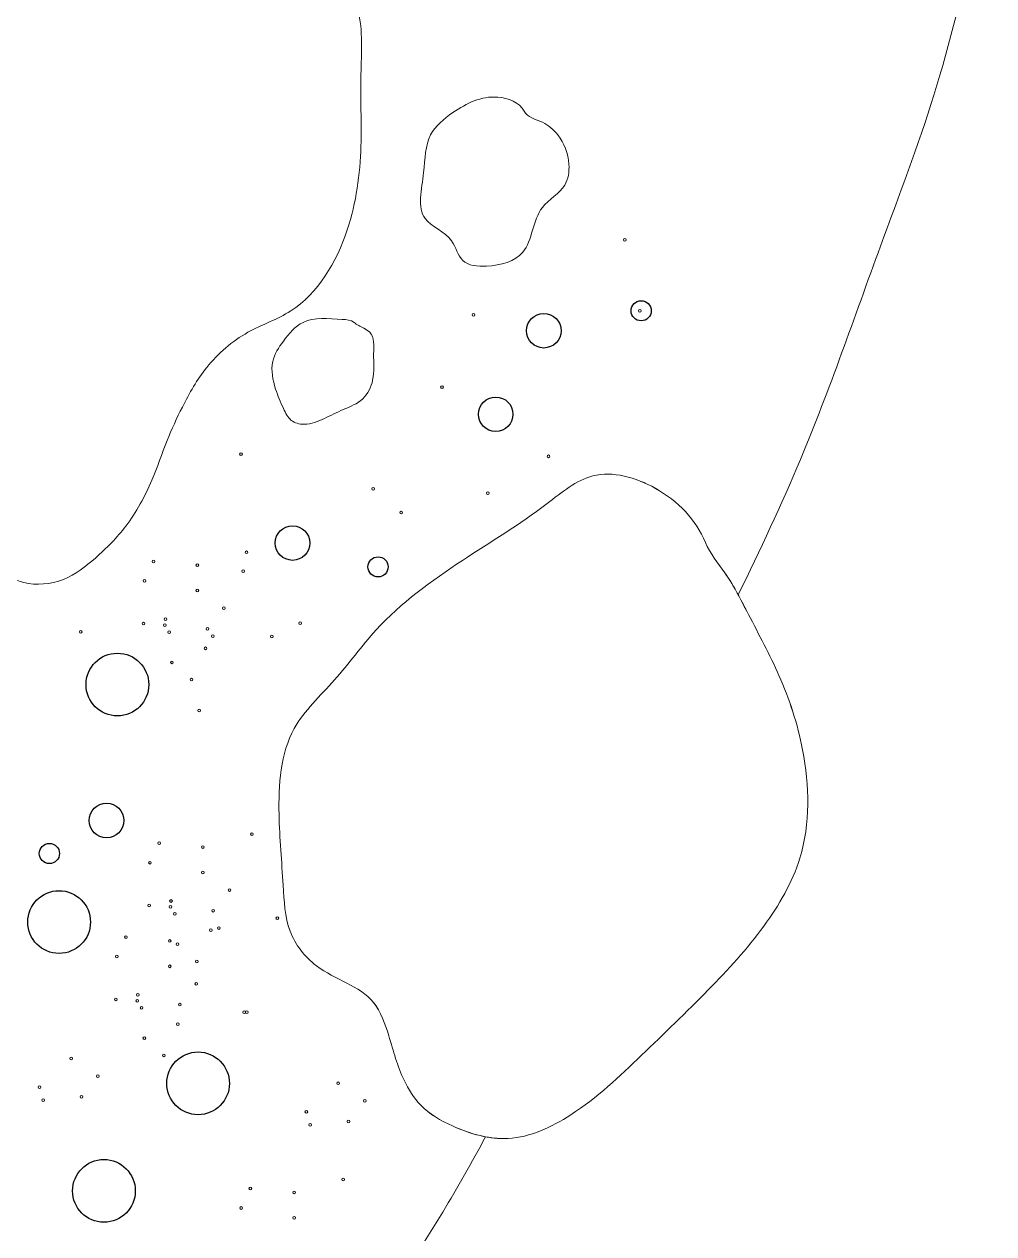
# Model space of a CAD drawing. Header units: millimetres. Extents: x 3441.7 to 3473.1, y 1370.7 to 1404.8.
# Drawn here: x 3466.726 to 3467.766, y 1392.216 to 1393.511 of the extents above; entities that cross this region are included whole.
import ezdxf

# ---------------------------------------------------------------- set-up
doc = ezdxf.new("R2010")
doc.units = ezdxf.units.MM
doc.layers.add('PROIEZIONI_projections', color=145, linetype='Continuous', lineweight=13)
doc.layers.add('SEZIONI_medie_small_section', color=2, linetype='Continuous', lineweight=25)
doc.layers.add('VERDE_giardino_garden', color=7, linetype='Continuous', lineweight=13, true_color=0x426227)

msp = doc.modelspace()

# ---------------------------------------------------------------- linework, layer by layer
at = {"layer": 'PROIEZIONI_projections'}
for points, knots in [([(3467.49159, 1392.90019), (3467.51506, 1392.94802), (3467.5725, 1393.06967), (3467.6346, 1393.25149), (3467.70556, 1393.43598), (3467.7415, 1393.58567), (3467.76646, 1393.728), (3467.76373, 1393.84448), (3467.76455, 1393.92303), (3467.76508, 1393.95394)], [7.30094069, 7.30094069, 7.30094069, 7.30094069, 7.35519967, 7.43808168, 7.49638738, 7.55637875, 7.59465264, 7.64315979, 7.67465863, 7.67465863, 7.67465863, 7.67465863]), ([(3467.49159, 1392.90019), (3467.4872, 1392.90826), (3467.47607, 1392.92729), (3467.46137, 1392.94436), (3467.45646, 1392.95624), (3467.44643, 1392.98057), (3467.41045, 1393.01795), (3467.33645, 1393.03886), (3467.27292, 1392.98462), (3467.19334, 1392.93715), (3467.11092, 1392.87765), (3467.06171, 1392.80822), (3467.00267, 1392.75453), (3466.9971, 1392.66929), (3467.00402, 1392.59836), (3467.00623, 1392.53929), (3467.04252, 1392.49193), (3467.10043, 1392.47801), (3467.11896, 1392.42379), (3467.129, 1392.3852), (3467.15134, 1392.34915), (3467.18365, 1392.3307), (3467.20885, 1392.32187), (3467.22085, 1392.31958)], [0.89021401, 0.89021401, 0.89021401, 0.89021401, 0.90331696, 0.92165832, 0.92165832, 0.92165832, 0.95919597, 0.99166765, 1.01896562, 1.07095848, 1.12729829, 1.16043961, 1.19258477, 1.23710151, 1.27321827, 1.29681441, 1.31902058, 1.35352669, 1.37219362, 1.39611762, 1.41141565, 1.43084062, 1.44817418, 1.44817418, 1.44817418, 1.44817418]), ([(3467.22085, 1392.31958), (3467.22894, 1392.31803), (3467.26081, 1392.31527), (3467.32346, 1392.34487), (3467.38805, 1392.40708), (3467.45809, 1392.47397), (3467.51965, 1392.54091), (3467.56973, 1392.62607), (3467.56748, 1392.72498), (3467.5389, 1392.8115), (3467.51004, 1392.86445), (3467.49537, 1392.89325), (3467.49159, 1392.90019)], [0.52651585, 0.52651585, 0.52651585, 0.52651585, 0.53819264, 0.57222765, 0.61941262, 0.66692723, 0.71003939, 0.74926238, 0.80442255, 0.84415075, 0.87893452, 0.89021401, 0.89021401, 0.89021401, 0.89021401]), ([(3449.40064, 1390.27956), (3449.43122, 1390.23743), (3449.48308, 1390.16597), (3449.6109, 1390.06366), (3449.81609, 1389.97849), (3450.04779, 1389.88689), (3450.30306, 1389.78556), (3450.54288, 1389.66163), (3450.8182, 1389.60276), (3451.05446, 1389.48127), (3451.2841, 1389.43827), (3451.51266, 1389.39704), (3451.77107, 1389.3696), (3452.06447, 1389.35498), (3452.42534, 1389.34972), (3452.80936, 1389.33774), (3453.21018, 1389.37077), (3453.54797, 1389.37522), (3453.78166, 1389.429), (3453.94584, 1389.46542), (3454.06615, 1389.44423), (3454.18841, 1389.49998), (3454.33641, 1389.56745), (3454.5417, 1389.52814), (3454.74636, 1389.62053), (3454.98081, 1389.62183), (3455.22354, 1389.64127), (3455.47885, 1389.71009), (3455.72785, 1389.74351), (3455.97329, 1389.77031), (3456.18088, 1389.77204), (3456.38373, 1389.78705), (3456.56089, 1389.77698), (3456.73954, 1389.74687), (3456.90935, 1389.69169), (3457.11149, 1389.6202), (3457.3514, 1389.53417), (3457.58039, 1389.40381), (3457.82007, 1389.30427), (3457.98371, 1389.15655), (3458.13294, 1389.02454), (3458.28671, 1388.90458), (3458.46, 1388.76749), (3458.62836, 1388.62628), (3458.79758, 1388.48184), (3458.94004, 1388.35133), (3459.08446, 1388.2415), (3459.20975, 1388.17335), (3459.32868, 1388.12446), (3459.39944, 1388.03103), (3459.53642, 1387.94367), (3459.68692, 1387.84056), (3459.85975, 1387.74801), (3460.00328, 1387.67153), (3460.14351, 1387.59413), (3460.29405, 1387.51135), (3460.43054, 1387.42228), (3460.57534, 1387.38319), (3460.69459, 1387.34073), (3460.84144, 1387.29943), (3460.99885, 1387.30385), (3461.15304, 1387.30096), (3461.31053, 1387.30792), (3461.46462, 1387.27208), (3461.64469, 1387.27158), (3461.8367, 1387.31799), (3462.03166, 1387.38294), (3462.2266, 1387.44406), (3462.37772, 1387.56619), (3462.53939, 1387.71364), (3462.69935, 1387.85755), (3462.86569, 1388.00303), (3463.00434, 1388.1662), (3463.18952, 1388.29155), (3463.31266, 1388.44546), (3463.44263, 1388.56267), (3463.58517, 1388.71767), (3463.75238, 1388.88354), (3463.93258, 1389.06433), (3464.19121, 1389.25744), (3464.45552, 1389.47554), (3464.72705, 1389.68592), (3464.9798, 1389.88299), (3465.22004, 1390.0786), (3465.47658, 1390.31587), (3465.71458, 1390.46158), (3465.91869, 1390.64934), (3466.10569, 1390.7782), (3466.25361, 1390.93635), (3466.38348, 1391.05821), (3466.48228, 1391.20525), (3466.62388, 1391.32583), (3466.73338, 1391.49475), (3466.86234, 1391.68743), (3467.00063, 1391.8793), (3467.07745, 1392.09031), (3467.16465, 1392.21873), (3467.20631, 1392.29221), (3467.22085, 1392.31958)], [0, 0, 0, 0, 0.0527921, 0.0895385, 0.1651097, 0.2773022, 0.3440766, 0.4448214, 0.5509195, 0.6283334, 0.7132956, 0.7871064, 0.8652925, 0.9777074, 1.0862809, 1.2330692, 1.3685335, 1.4960665, 1.5755081, 1.6123627, 1.6669213, 1.693765, 1.74744, 1.8297423, 1.894419, 1.9700412, 2.0659652, 2.1421964, 2.2385379, 2.3216359, 2.3935252, 2.4498474, 2.5287332, 2.5735585, 2.6340761, 2.71017, 2.7922986, 2.892925, 2.9784605, 3.0541345, 3.1153424, 3.1818268, 3.2526359, 3.340487, 3.4056642, 3.4792441, 3.5373926, 3.5896753, 3.6249025, 3.6658961, 3.70553, 3.7895661, 3.8519339, 3.9049778, 3.9553266, 4.0150065, 4.0803984, 4.1195377, 4.1668876, 4.2097116, 4.2738165, 4.3257511, 4.3672986, 4.4336483, 4.4855827, 4.5492397, 4.6335541, 4.6959894, 4.754836, 4.8289878, 4.9196664, 4.9738473, 5.0539909, 5.1366067, 5.1990528, 5.2535044, 5.3146924, 5.4134186, 5.493583, 5.5742571, 5.74171, 5.8427947, 5.9241484, 6.0682154, 6.1584032, 6.2794435, 6.3506777, 6.4404713, 6.5096044, 6.5707925, 6.6213237, 6.6889135, 6.7583009, 6.8249973, 6.9258056, 6.9974229, 7.0518315, 7.0833886, 7.0833886, 7.0833886, 7.0833886])]:
    msp.add_open_spline(points, degree=3, knots=knots, dxfattribs=at)
msp.add_spline([(3466.52488, 1393.25677), (3466.55903, 1393.21918), (3466.57048, 1393.16853), (3466.57048, 1393.09011), (3466.59664, 1393.00515), (3466.63753, 1392.96267), (3466.67187, 1392.94469), (3466.72588, 1392.91342), (3466.7684, 1392.91669), (3466.80274, 1392.93956), (3466.83545, 1392.97387), (3466.86325, 1393.02289), (3466.87961, 1393.06537), (3466.89596, 1393.10131), (3466.92213, 1393.14379), (3466.96628, 1393.18137), (3467.01207, 1393.20425), (3467.07258, 1393.29101), (3467.08729, 1393.38087), (3467.08729, 1393.45766), (3467.08403, 1393.52628), (3467.0366, 1393.60307), (3466.97773, 1393.67169), (3466.93193, 1393.6962), (3466.86979, 1393.7011), (3466.81092, 1393.69457), (3466.74877, 1393.66843), (3466.69807, 1393.64719), (3466.64084, 1393.62104), (3466.59505, 1393.59817), (3466.54975, 1393.56063), (3466.51491, 1393.51811), (3466.48877, 1393.46698), (3466.47791, 1393.41381), (3466.4787, 1393.37337)], degree=3, dxfattribs=at)
for points, start_tangent, end_tangent in [([(3467.26232, 1393.4183), (3467.23388, 1393.43326), (3467.18598, 1393.41681), (3467.16203, 1393.39288), (3467.15455, 1393.3525), (3467.15605, 1393.30315), (3467.18449, 1393.27922), (3467.19646, 1393.25829), (3467.22191, 1393.25231), (3467.26083, 1393.26726), (3467.28178, 1393.31511), (3467.30573, 1393.33904), (3467.31022, 1393.36147), (3467.29825, 1393.39288), (3467.28178, 1393.40634), (3467.26232, 1393.4183)], (-0.4531983, 0.8914098), (-0.4531983, 0.8914098)), ([(3467.26232, 1393.4183), (3467.23388, 1393.43326), (3467.18598, 1393.41681), (3467.16203, 1393.39288), (3467.15455, 1393.3525), (3467.15605, 1393.30315), (3467.18449, 1393.27922), (3467.19646, 1393.25829), (3467.22191, 1393.25231), (3467.26083, 1393.26726), (3467.28178, 1393.31511), (3467.30573, 1393.33904), (3467.31022, 1393.36147), (3467.29825, 1393.39288), (3467.28178, 1393.40634), (3467.26232, 1393.4183)], (-0.4531983, 0.8914098), (-0.4531983, 0.8914098)), ([(3467.07993, 1393.19199), (3467.06733, 1393.19514), (3467.02531, 1393.19199), (3467.0043, 1393.17205), (3466.99275, 1393.15001), (3466.9959, 1393.12063), (3467.0043, 1393.09964), (3467.01271, 1393.08705), (3467.02636, 1393.08285), (3467.04842, 1393.08915), (3467.06838, 1393.09859), (3467.08938, 1393.11014), (3467.09989, 1393.13008), (3467.10094, 1393.15841), (3467.09674, 1393.1815), (3467.09043, 1393.18569), (3467.07993, 1393.19199)], (-0.7651967, 0.6437966), (-0.7651967, 0.6437966)), ([(3467.07993, 1393.19199), (3467.06733, 1393.19514), (3467.02531, 1393.19199), (3467.0043, 1393.17205), (3466.99275, 1393.15001), (3466.9959, 1393.12063), (3467.0043, 1393.09964), (3467.01271, 1393.08705), (3467.02636, 1393.08285), (3467.04842, 1393.08915), (3467.06838, 1393.09859), (3467.08938, 1393.11014), (3467.09989, 1393.13008), (3467.10094, 1393.15841), (3467.09674, 1393.1815), (3467.09043, 1393.18569), (3467.07993, 1393.19199)], (-0.7651967, 0.6437966), (-0.7651967, 0.6437966)), ([(3467.45646, 1392.95624), (3467.40288, 1393.01424), (3467.3359, 1393.02762), (3467.28679, 1392.99788), (3467.196, 1392.93691), (3467.10372, 1392.86256), (3467.05906, 1392.80903), (3467.0159, 1392.75699), (3466.99953, 1392.66479), (3467.00399, 1392.58895), (3467.01144, 1392.53988), (3467.03972, 1392.50271), (3467.10078, 1392.46348), (3467.11715, 1392.42779), (3467.13352, 1392.3802), (3467.15138, 1392.35344), (3467.18562, 1392.33113), (3467.24515, 1392.31775), (3467.31213, 1392.34303), (3467.38804, 1392.40697), (3467.45948, 1392.47686), (3467.51901, 1392.54526), (3467.55771, 1392.61812), (3467.56069, 1392.73411), (3467.53535, 1392.81374), (3467.50261, 1392.87917), (3467.4773, 1392.92378), (3467.45646, 1392.95624)], (-0.3813526, 0.9244297), (-0.3813526, 0.9244297))]:
    msp.add_spline(points, degree=3, dxfattribs=dict(at, start_tangent=start_tangent, end_tangent=end_tangent))
at = {"layer": 'SEZIONI_medie_small_section', "color": 31, "true_color": 0xdbc994}
for centre, radius in [((3467.38767, 1393.20444), 0.0108), ((3467.28331, 1393.1831), 0.01853), ((3467.23174, 1393.09353), 0.01853), ((3467.014, 1392.95563), 0.01853), ((3467.10566, 1392.93008), 0.0108), ((3466.82632, 1392.804), 0.03362), ((3466.81467, 1392.65838), 0.01853), ((3466.75346, 1392.62305), 0.0108), ((3466.76387, 1392.5496), 0.03362), ((3466.91278, 1392.3768), 0.03362), ((3466.81191, 1392.26161), 0.03362)]:
    msp.add_circle(centre, radius, dxfattribs=at)
at = {"layer": 'VERDE_giardino_garden'}
for centre in [(3467.37014, 1393.28041), (3467.20785, 1393.20006), (3467.38622, 1393.20444), (3467.17422, 1393.12262), (3466.95878, 1393.05082), (3467.28843, 1393.0485), (3467.10039, 1393.01371), (3467.22343, 1393.00907), (3467.13036, 1392.98821), (3466.96463, 1392.94571), (3466.86513, 1392.93589), (3466.91199, 1392.93184), (3466.9611, 1392.92555), (3466.8553, 1392.91508), (3466.91199, 1392.90467), (3466.94051, 1392.88579), (3466.87786, 1392.87404), (3466.78699, 1392.8606), (3466.85439, 1392.86928), (3466.87728, 1392.86768), (3466.88191, 1392.86016), (3466.92298, 1392.86363), (3467.02216, 1392.86987), (3466.9286, 1392.85596), (3466.99181, 1392.85554), (3466.92066, 1392.84282), (3466.8848, 1392.82779), (3466.90562, 1392.8093), (3466.91397, 1392.77636), (3466.97055, 1392.64384), (3466.87105, 1392.63401), (3466.91791, 1392.62997), (3466.86122, 1392.6132), (3466.91791, 1392.6028), (3466.94643, 1392.58391), (3466.86031, 1392.56741), (3466.8832, 1392.5658), (3466.88378, 1392.57216), (3466.9289, 1392.56176), (3466.88783, 1392.55829), (3466.99774, 1392.55367), (3466.92659, 1392.54095), (3466.93501, 1392.54321), (3466.83551, 1392.53339), (3466.88237, 1392.52934), (3466.89072, 1392.52592), (3466.82568, 1392.51258), (3466.88237, 1392.50217), (3466.91155, 1392.50742), (3466.91089, 1392.48329), (3466.84824, 1392.47154), (3466.82477, 1392.46678), (3466.84766, 1392.46518), (3466.85229, 1392.45766), (3466.89336, 1392.46113), (3466.9622, 1392.45304), (3466.96509, 1392.45304), (3466.89104, 1392.44032), (3466.85518, 1392.42529), (3466.876, 1392.4068), (3466.77689, 1392.40341), (3466.80541, 1392.38452), (3466.74276, 1392.37277), (3467.06292, 1392.37687), (3466.74681, 1392.3589), (3466.78788, 1392.36237), (3467.09144, 1392.35798), (3467.02879, 1392.34623), (3467.03284, 1392.33236), (3467.07391, 1392.33583), (3466.96879, 1392.26407), (3467.06829, 1392.27389), (3467.01565, 1392.26002), (3466.95896, 1392.24326), (3467.01565, 1392.23285)]:
    msp.add_circle(centre, 0.00145, dxfattribs=at)

doc.saveas('drawing.dxf')
